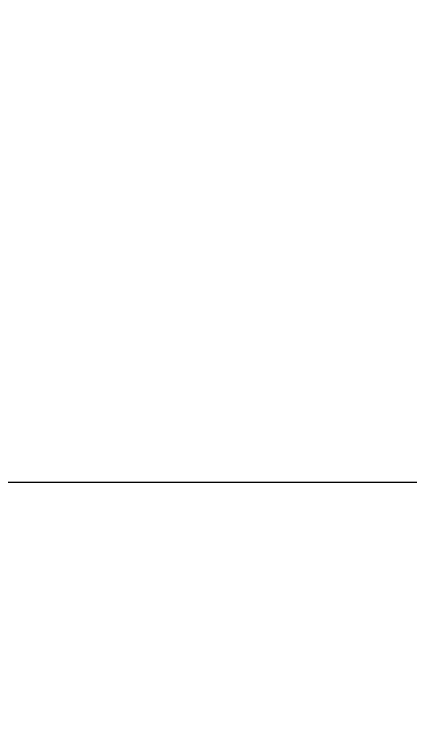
# Model space of a CAD drawing. Header units: millimetres. Extents: x 976 to 9349, y -714 to 2211.
# Drawn here: x 6026.015 to 6028.12, y 651.097 to 654.926 of the extents above; entities that cross this region are included whole.
import ezdxf

# ---------------------------------------------------------------- set-up
doc = ezdxf.new("R2010")
doc.units = ezdxf.units.MM
doc.layers.add('Płytki', color=254, linetype='Continuous')
doc.layers.add('Wbudowane', color=175, linetype='Continuous')

# ---------------------------------------------------------------- blocks, each defined once
blk = doc.blocks.new('Z$W@#14502')
blk.add_open_spline([(10.7566, 133.4578), (10.7566, 133.4578), (10.7566, 133.4579), (10.7568, 133.4583), (10.7577, 133.4602), (10.7611, 133.4676), (10.7699, 133.4865), (10.784, 133.5166), (10.8027, 133.5568), (10.8248, 133.6041), (10.8491, 133.6562), (10.8755, 133.713), (10.9054, 133.777), (10.9388, 133.8486), (10.9742, 133.9244), (11.0048, 133.9902), (11.0272, 134.0381), (11.0394, 134.0642), (11.0479, 134.0824), (11.057, 134.1021), (11.0712, 134.1325), (11.0931, 134.1795), (11.1193, 134.2357), (11.1472, 134.2954), (11.1761, 134.3575), (11.2113, 134.4329), (11.2559, 134.5287), (11.3094, 134.6436), (11.3712, 134.7762), (11.4374, 134.9182), (11.5095, 135.0728), (11.5852, 135.2353), (11.6673, 135.4115), (11.7529, 135.5952), (11.8448, 135.7925), (11.9443, 136.0059), (12.03, 136.1898), (12.1, 136.3401), (12.1409, 136.4279), (12.1728, 136.4961), (12.1926, 136.5386), (12.2117, 136.5796), (12.2329, 136.6253), (12.2656, 136.6954), (12.3165, 136.8044), (12.4069, 136.9984), (12.5296, 137.2617), (12.6759, 137.5755), (12.8277, 137.9014), (12.9839, 138.2365), (13.138, 138.567), (13.2614, 138.8318), (13.3423, 139.0055), (13.3859, 139.0988), (13.4125, 139.1559), (13.4373, 139.2093), (13.4644, 139.2673), (13.512, 139.3694), (13.578, 139.511), (13.6717, 139.7121), (13.7729, 139.9292), (13.8799, 140.1587), (13.979, 140.3714), (14.0693, 140.5651), (14.1466, 140.731), (14.2008, 140.8472), (14.2359, 140.9227), (14.2595, 140.9732), (14.2843, 141.0265), (14.3153, 141.0928), (14.3346, 141.1343), (14.347, 141.161)], degree=3, knots=[0, 0, 0, 0, 0.003912, 0.008059, 0.017229, 0.04406, 0.073233, 0.102451, 0.13115, 0.157102, 0.179165, 0.199447, 0.219812, 0.239559, 0.257449, 0.273451, 0.280966, 0.285329, 0.288107, 0.290934, 0.295923, 0.304046, 0.314681, 0.322748, 0.331116, 0.341654, 0.354001, 0.36887, 0.384512, 0.400799, 0.41665, 0.434494, 0.451638, 0.470275, 0.489167, 0.509363, 0.531857, 0.54161, 0.55199, 0.556657, 0.560857, 0.563959, 0.568187, 0.573697, 0.58366, 0.598755, 0.627971, 0.657092, 0.686051, 0.718511, 0.750155, 0.777919, 0.792223, 0.798583, 0.804, 0.808176, 0.813518, 0.820242, 0.836801, 0.853293, 0.877005, 0.898457, 0.919114, 0.938823, 0.955679, 0.969161, 0.974587, 0.979357, 0.984977, 0.991938, 1, 1, 1, 1])

msp = doc.modelspace()

# ---------------------------------------------------------------- linework, layer by layer
at = {"layer": 'Płytki'}
msp.add_line((6012.2951, 652.4427), (6190.7951, 652.4427), dxfattribs=at)

# ---------------------------------------------------------------- block references
at = {"layer": 'Wbudowane'}
msp.add_blockref('Z$W@#14502', (6012.7951, 517.6389), dxfattribs=at)

doc.saveas('drawing.dxf')
